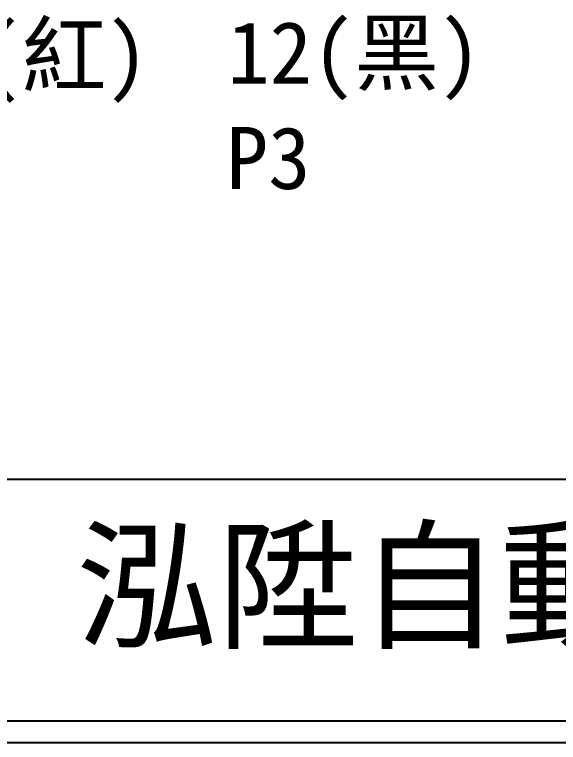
# Model space of a CAD drawing. Extents: x 10 to 297, y 3 to 207.
# Drawn here: x 45.05 to 76.54, y 3 to 45.17 of the extents above; entities that cross this region are included whole.
import ezdxf

# ---------------------------------------------------------------- set-up
doc = ezdxf.new("R2010")
doc.units = 0
doc.layers.add('圖框層', color=7, linetype='CONTINUOUS')
doc.styles.add('STSL', font='KAIU.TTF')

msp = doc.modelspace()

# ---------------------------------------------------------------- linework, layer by layer
at = {"layer": '圖框層', "color": 7}
for p, q in [((11.25, 18.25), (295.75, 18.25)), ((11.25, 4.25), (295.75, 4.25)), ((10, 3), (297, 3))]:
    msp.add_line(p, q, dxfattribs=at)

# ---------------------------------------------------------------- texts
at = {"layer": '圖框層', "style": 'STSL'}
for s, p in [('10(紅)', (38.107, 41.013)), ('12(黑)', (57.368, 41.159))]:
    msp.add_text(s, height=3.6, dxfattribs=at).set_placement(p)
at = {"layer": '圖框層', "color": 1, "style": 'STSL'}
msp.add_text('P3', height=3.6, dxfattribs=at).set_placement((57.284, 35.06))
at = {"layer": '圖框層', "color": 4, "style": 'STSL'}
msp.add_text('泓陞自動化科技有限公司', height=6, dxfattribs=at).set_placement((48.604, 9.076))

doc.saveas('drawing.dxf')
